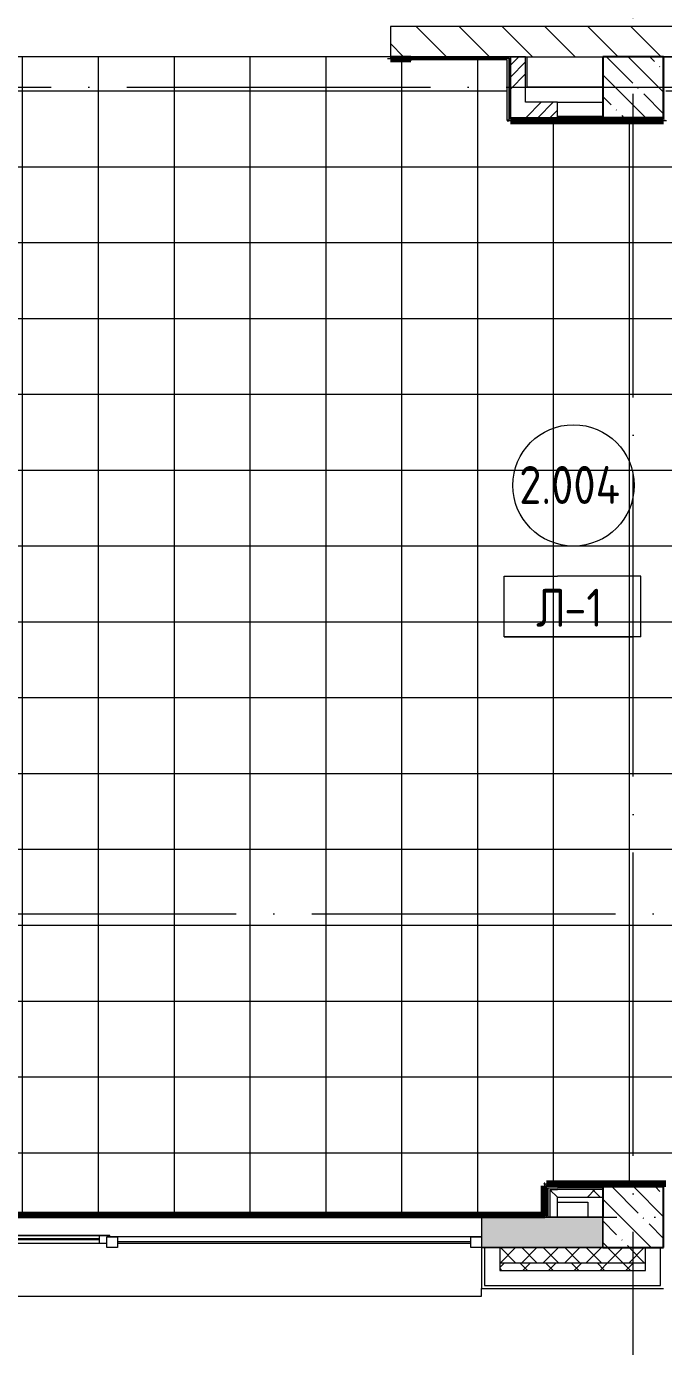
# Model space of a CAD drawing. Header units: millimetres. Extents: x 97 to 214665, y -4577 to 61202.
# Drawn here: x 94548 to 98748, y 42672 to 51375 of the extents above; entities that cross this region are included whole.
import ezdxf

# ---------------------------------------------------------------- set-up
doc = ezdxf.new("R2010")
doc.units = ezdxf.units.MM
doc.linetypes.add('ADSK_Линия сетки', pattern=[2500, 2000, -250, 0, -250])
for name, color, linetype, lineweight in [('A-AREA-____-IDEN', 2, 'Continuous', 20), ('A-FLOR-____-IDEN', 11, 'Continuous', 20), ('A-FLOR-____-OTLN', 192, 'Continuous', 9), ('A-FLOR-____-PATT', 8, 'Continuous', 9), ('A-GENM-____-MCUT', 13, 'Continuous', 9), ('A-GENM-____-OTLN', 13, 'Continuous', 9), ('A-GLAZ-____-MCUT', 151, 'Continuous', 9), ('A-GLAZ-____-OTLN', 151, 'Continuous', 9), ('A-WALL-____-MCUT', 113, 'Continuous', 9), ('A-WALL-____-PATT', 111, 'Continuous', 9), ('A-WALL-FNSH-MCUT', 113, 'Continuous', 9), ('I-WALL-____-OTLN', 2, 'Continuous', 9), ('S-COLS-____-MCUT', 52, 'Continuous', 9), ('S-COLS-____-OTLN', 52, 'Continuous', 9), ('S-GRID-____-OTLN', 1, 'Continuous', 9)]:
    doc.layers.add(name, color=color, linetype=linetype, lineweight=lineweight)
doc.styles.add('GOST Common', font='GOST_Common.ttf', dxfattribs={"width": 0.9, "height": 250})
pattern_1 = [(45, (0, 0), (-224.5064, 224.5064), []), (45, (79.38, 0), (0, 449.0128), []), (45, (-79.38, 0), (0, 449.0128), [])]
pattern_2 = [(45, (0, 0), (-141.42136, 141.42136), []), (135, (0, 0), (-141.42136, -141.42136), [])]
pattern_3 = [(135, (0, 0), (-142.5612, -142.5612), []), (135, (142.56, 0), (-142.5612, -142.5612), [252.016, -50.403, 3.353, -47.05])]

# ---------------------------------------------------------------- blocks, each defined once
blk = doc.blocks.new('Окно_СКБ_2Ст1 - Окно_СКБ_2Ст 3300_ОК2-29018968-О_АИ_ПП_4_200_Целиком')
at = {"layer": 'A-GLAZ-____-MCUT', "color": 90}
for p, q in [((-1650, -195), (-1650, -125)), ((-1650, -125), (-1580, -125)), ((-1580, -125), (-1580, -195)), ((750, -195), (750, -125)), ((750, -125), (820, -125)), ((820, -125), (820, -195)), ((1580, -155), (820, -155)), ((820, -155), (820, -195)), ((870, -205), (870, -155)), ((1530, -205), (1530, -155)), ((1580, -195), (1580, -125)), ((1580, -125), (1650, -125)), ((1580, -195), (1580, -155)), ((1650, -125), (1650, -195)), ((-1580, -195), (-1650, -195)), ((820, -195), (750, -195)), ((820, -195), (800, -195)), ((800, -195), (800, -205)), ((800, -205), (1600, -205)), ((1600, -205), (800, -205)), ((1650, -195), (1580, -195)), ((1600, -195), (1580, -195)), ((1600, -205), (1600, -195))]:
    blk.add_line(p, q, dxfattribs=at)
at = {"layer": 'A-GLAZ-____-MCUT', "color": 10, "lineweight": 5}
for p, q in [((750, -155), (-1580, -155)), ((750, -165), (-1580, -165)), ((870, -175), (1530, -175)), ((1530, -185), (870, -185))]:
    blk.add_line(p, q, dxfattribs=at)
at = {"layer": 'A-GLAZ-____-OTLN', "color": 10, "lineweight": 5}
for p, q in [((-1650, -195), (800, -195)), ((1600, -195), (1650, -195))]:
    blk.add_line(p, q, dxfattribs=at)
blk = doc.blocks.new('WNW_Отлив1 - Отлив_металлический 2-28598290-О_АИ_ПП_4_200_Целиком')
at = {"layer": 'A-GLAZ-____-OTLN', "color": 10, "lineweight": 5}
for p, q in [((1650, 320), (-1650, 320)), ((-1650, 320), (-1650, 270)), ((1650, 270), (1650, 320))]:
    blk.add_line(p, q, dxfattribs=at)
blk = doc.blocks.new('ASML_АР_Отделка Люка - ВО Отделка люков_Грунтовка 0_Шпатлевка 0_Окраска 0_0-42467640-О_АИ_ПП_4_200_Целиком')
at = {"layer": 'A-GENM-____-MCUT', "color": 130, "lineweight": 25}
for p, q in [((150, 3), (-150, 3)), ((-150, 3), (-150, 0)), ((150, 0), (150, 3)), ((-150, 0), (150, 0))]:
    blk.add_line(p, q, dxfattribs=at)
blk = doc.blocks.new('0083_СОШ675_АР_R22_rvt-1-О_АИ_ПП_4_200_Целиком')
at = {"layer": 'A-WALL-____-PATT', "lineweight": 5}
h = blk.add_hatch(dxfattribs=at)
h.set_pattern_fill('FP_8', color=10, style=0, pattern_type=2)
h.set_pattern_definition([(135, (0, 0), (-141.42136, -141.42136), [])])
h.paths.add_polyline_path([(42680, 51175), (42680, 51375), (39450, 51375), (39450, 51175), (41739, 51175)])
h.paths.add_polyline_path([(36907.2, 51175), (36950, 51175), (36950, 51375), (35950, 51375), (35950, 51175), (36424.1, 51175)])
h = blk.add_hatch(dxfattribs=at)
h.set_pattern_fill('FP_15', color=10, style=0, pattern_type=2)
h.set_pattern_definition(pattern_1)
h.paths.add_polyline_path([(40340, 50775), (40340, 51175), (40240, 51175), (40240, 50775)])
h = blk.add_hatch(dxfattribs=at)
h.set_pattern_fill('FP_15', color=10, style=0, pattern_type=2)
h.set_pattern_definition(pattern_1)
h.paths.add_polyline_path([(40550, 50775), (40550, 50875), (40340, 50875), (40340, 50775)])
h = blk.add_hatch(dxfattribs=at)
h.set_pattern_fill('FP_20', color=252, style=0, pattern_type=2)
h.set_pattern_definition(pattern_2)
h.paths.add_polyline_path([(40550, 43525), (40550, 43707), (40500, 43707), (40500, 43525)])
h = blk.add_hatch(dxfattribs=at)
h.set_pattern_fill('FP_20', color=252, style=0, pattern_type=2)
h.set_pattern_definition(pattern_2)
h.paths.add_polyline_path([(40850, 43657), (40850, 43707), (40550, 43707), (40550, 43657), (40772.6, 43657)])
h = blk.add_hatch(dxfattribs=at)
h.set_pattern_fill('FP_74', color=10, style=0, pattern_type=2)
h.set_pattern_definition([(50, (0, 0), (364.3679, -31.8783), [38.1, -419.1]), (355, (0, 0), (-70.4859, 382.1133), [30.48, -335.28]), (100.451, (30.36, -2.66), (293.885, 350.2334), [32.38, -356.18]), (46.184, (0, 101.6), (542.1585, -84.0858), [57.15, -628.65]), (96.636, (45.2, 94.6), (474.805, 494.8554), [48.57, -534.27]), (351.184, (0, 101.6), (474.8102, 494.85), [45.72, -502.92]), (21, (50.8, 76.2), (303.2285, -204.5305), [38.1, -419.1]), (326, (50.8, 76.2), (123.6039, 368.376), [30.48, -335.28]), (71.451, (76.07, 59.16), (426.8341, 163.8427), [32.38, -356.18]), (37.5, (0, 0), (6.17665, 169.11015), [16.764, -314.452, 16.764, -323.596, -336.55]), (37.5, (0, 0), (6.17665, 169.11015), [-671.576, 16.764, -319.786]), (7.5, (0, 0), (133.63888, 200.3615), [16.764, -177.292, 16.764, -306.832, -128.27]), (7.5, (0, 0), (133.63888, 200.3615), [-517.652, 16.764, -111.506]), (327.5, (-113.28, 0), (271.18182, -11.45836), [16.764, -110.236, 16.764, -379.476, -525.78]), (327.5, (-113.28, 0), (271.18182, -11.45836), [-523.24, 16.764, -509.016]), (317.5, (-164.08, 0), (296.2585, 50.85285), [16.764, -148.336, 16.764, -246.38, -373.38]), (317.5, (-164.08, 0), (296.2585, 50.85285), [-428.244, 16.764, -356.616])])
h.paths.add_polyline_path([(67170, 43325), (69050, 43325), (69050, 43525), (67050, 43525), (67050, 43325), (67070, 43325)])
h.paths.add_polyline_path([(64650, 43325), (65350, 43325), (65350, 43525), (64650, 43525)])
h.paths.add_polyline_path([(60830, 43325), (60850, 43325), (60850, 43525), (60150, 43525), (60150, 43325), (60730, 43325)])
h.paths.add_polyline_path([(62570, 43325), (63350, 43325), (63350, 43525), (62550, 43525), (62550, 43325)])
h.paths.add_polyline_path([(58070, 43325), (58850, 43325), (58850, 43525), (58050, 43525), (58050, 43325)])
h.paths.add_polyline_path([(54301.6, 43325), (54350, 43325), (54350, 43525), (53550, 43525), (53550, 43325), (53818.4, 43325)])
h.paths.add_polyline_path([(49850, 43325), (49850, 43525), (49050, 43525), (49050, 43325), (49469.8, 43325)])
h.paths.add_polyline_path([(44670, 43325), (45350, 43325), (45350, 43525), (44550, 43525), (44550, 43325), (44638.1, 43325)])
h.paths.add_polyline_path([(42850, 43325), (42850, 43525), (42150, 43525), (42150, 43325), (42830, 43325)])
h.paths.add_polyline_path([(40772.6, 43325), (40850, 43325), (40850, 43525), (40050, 43525), (40050, 43325), (40289.5, 43325)])
h.paths.add_polyline_path([(36350, 43325), (36750, 43325), (36750, 43525), (36350, 43525)])
h.paths.add_polyline_path([(35570, 43325), (35950, 43325), (35950, 43525), (35550, 43525), (35550, 43325)])
h.paths.add_polyline_path([(32075.5, 43325), (32250, 43325), (32250, 43525), (31450, 43525), (31450, 43325), (31592.3, 43325)])
h.paths.add_polyline_path([(27726.9, 43325), (27750, 43325), (27750, 43525), (26950, 43525), (26950, 43325), (27630, 43325)])
h.paths.add_polyline_path([(23250, 43325), (23250, 43525), (22450, 43525), (22450, 43325), (23230, 43325)])
h.paths.add_polyline_path([(24730, 43325), (24850, 43325), (24850, 43525), (24150, 43525), (24150, 43325), (24270, 43325)])
h.paths.add_polyline_path([(18730, 43325), (18750, 43325), (18750, 43525), (17950, 43525), (17950, 43325), (18630, 43325)])
h.paths.add_polyline_path([(13450, 43325), (14250, 43325), (14250, 43525), (13450, 43525)])
h.paths.add_polyline_path([(9730, 43325), (9750, 43325), (9750, 43525), (8950, 43525), (8950, 43325), (9630, 43325)])
h.paths.add_polyline_path([(6467.1, 43325), (6850, 43325), (6850, 43525), (6150, 43525), (6150, 43325), (6270, 43325)])
h.paths.add_polyline_path([(5017.6, 43325), (5250, 43325), (5250, 43525), (4450, 43525), (4450, 43325), (4534.4, 43325)])
h.paths.add_polyline_path([(750, 43325), (750, 43525), (200, 43525), (200, 43325), (730, 43325)])
h = blk.add_hatch(dxfattribs=at)
h.set_pattern_fill('FP_21', color=10, style=0, pattern_type=2)
h.set_pattern_definition([(45, (0, 0), (-70.71068, 70.71068), []), (135, (0, 0), (-70.71068, -70.71068), [])])
h.paths.add_polyline_path([(69150, 43225), (69150, 43325), (67170, 43325), (67170, 43225), (68796.9, 43225)])
h.paths.add_polyline_path([(64770, 43225), (65230, 43225), (65230, 43325), (64770, 43325), (64770, 43281.5)])
h.paths.add_polyline_path([(63630, 43225), (63630, 43325), (62670, 43325), (62670, 43225)])
h.paths.add_polyline_path([(60730, 43225), (60730, 43325), (60270, 43325), (60270, 43225)])
h.paths.add_polyline_path([(59130, 43225), (59130, 43325), (58170, 43325), (58170, 43225)])
h.paths.add_polyline_path([(54630, 43225), (54630, 43325), (53670, 43325), (53670, 43225)])
h.paths.add_polyline_path([(49170, 43225), (50130, 43225), (50130, 43325), (49170, 43325), (49170, 43281.5)])
h.paths.add_polyline_path([(45630, 43225), (45630, 43325), (44670, 43325), (44670, 43225)])
h.paths.add_polyline_path([(42270, 43225), (42730, 43225), (42730, 43325), (42270, 43325), (42270, 43281.5)])
h.paths.add_polyline_path([(41130, 43225), (41130, 43325), (40170, 43325), (40170, 43225), (40772.6, 43225)])
h.paths.add_polyline_path([(35670, 43225), (36630, 43225), (36630, 43325), (35670, 43325), (35670, 43281.5)])
h.paths.add_polyline_path([(32130, 43225), (32130, 43325), (31170, 43325), (31170, 43225)])
h.paths.add_polyline_path([(26670, 43225), (27630, 43225), (27630, 43325), (26670, 43325), (26670, 43281.5)])
h.paths.add_polyline_path([(24270, 43225), (24730, 43225), (24730, 43325), (24270, 43325), (24270, 43281.5)])
h.paths.add_polyline_path([(23130, 43225), (23130, 43325), (22170, 43325), (22170, 43225)])
h.paths.add_polyline_path([(17670, 43225), (18630, 43225), (18630, 43325), (17670, 43325), (17670, 43281.5)])
h.paths.add_polyline_path([(14130, 43225), (14130, 43325), (13170, 43325), (13170, 43225), (13714.8, 43225)])
h.paths.add_polyline_path([(9630, 43225), (9630, 43325), (8670, 43325), (8670, 43225)])
h.paths.add_polyline_path([(5130, 43225), (5130, 43325), (4170, 43325), (4170, 43225)])
h.paths.add_polyline_path([(6270, 43225), (6730, 43225), (6730, 43325), (6270, 43325), (6270, 43281.5)])
h.paths.add_polyline_path([(630, 43225), (630, 43325), (-300, 43325), (-300, 43225)])
h = blk.add_hatch(dxfattribs=at)
h.set_pattern_fill('FP_7', color=10, style=0, pattern_type=2)
h.set_pattern_definition([(135, (0, 0), (-84.85281, -84.85281), []), (225, (0, 0), (84.85281, -84.85281), [])])
h.paths.add_polyline_path([(69050, 43175), (69150, 43175), (69150, 43225), (67170, 43225), (67170, 43175), (68796.9, 43175)])
h.paths.add_polyline_path([(65230, 43175), (65230, 43225), (64770, 43225), (64770, 43175)])
h.paths.add_polyline_path([(63630, 43175), (63630, 43225), (62670, 43225), (62670, 43175)])
h.paths.add_polyline_path([(60730, 43175), (60730, 43225), (60270, 43225), (60270, 43175)])
h.paths.add_polyline_path([(59130, 43175), (59130, 43225), (58170, 43225), (58170, 43175)])
h.paths.add_polyline_path([(54630, 43175), (54630, 43225), (53670, 43225), (53670, 43175)])
h.paths.add_polyline_path([(50130, 43175), (50130, 43225), (49170, 43225), (49170, 43175)])
h.paths.add_polyline_path([(44670, 43175), (45630, 43175), (45630, 43225), (44670, 43225)])
h.paths.add_polyline_path([(42730, 43175), (42730, 43225), (42270, 43225), (42270, 43175)])
h.paths.add_polyline_path([(41130, 43175), (41130, 43225), (40170, 43225), (40170, 43175), (40772.6, 43175)])
h.paths.add_polyline_path([(36630, 43175), (36630, 43225), (35670, 43225), (35670, 43175)])
h.paths.add_polyline_path([(32130, 43175), (32130, 43225), (31170, 43225), (31170, 43175)])
h.paths.add_polyline_path([(26670, 43175), (27630, 43175), (27630, 43225), (26670, 43225)])
h.paths.add_polyline_path([(24270, 43175), (24730, 43175), (24730, 43225), (24270, 43225)])
h.paths.add_polyline_path([(23130, 43175), (23130, 43225), (22170, 43225), (22170, 43175)])
h.paths.add_polyline_path([(17670, 43175), (18630, 43175), (18630, 43225), (17670, 43225)])
h.paths.add_polyline_path([(13714.8, 43175), (14130, 43175), (14130, 43225), (13170, 43225), (13170, 43175)])
h.paths.add_polyline_path([(9630, 43175), (9630, 43225), (8670, 43225), (8670, 43175)])
h.paths.add_polyline_path([(6730, 43175), (6730, 43225), (6270, 43225), (6270, 43175)])
h.paths.add_polyline_path([(4170, 43175), (5130, 43175), (5130, 43225), (4170, 43225)])
h.paths.add_polyline_path([(630, 43175), (630, 43225), (-350, 43225), (-350, 43175)])
at = {"layer": 'S-COLS-____-OTLN', "lineweight": 5}
h = blk.add_hatch(dxfattribs=at)
h.set_pattern_fill('FP_31', color=256, style=0, pattern_type=2)
h.set_pattern_definition(pattern_3)
h.paths.add_polyline_path([(40850, 50775), (41250, 50775), (41250, 51175), (40850, 51175), (40850, 50778)])
h = blk.add_hatch(dxfattribs=at)
h.set_pattern_fill('FP_31', color=256, style=0, pattern_type=2)
h.set_pattern_definition(pattern_3)
h.paths.add_polyline_path([(40850, 43325), (41250, 43325), (41250, 43725), (40850, 43725), (40850, 43525)])
at = {"layer": 'A-FLOR-____-OTLN', "color": 90}
for p, q in [((40350, 50975), (40350, 51175)), ((40850, 50975), (40350, 50975)), ((40550, 43625), (40750, 43625)), ((40750, 43625), (40750, 43525))]:
    blk.add_line(p, q, dxfattribs=at)
at = {"layer": 'A-WALL-____-MCUT', "color": 50, "lineweight": 13}
for p, q in [((42680, 51375), (39450, 51375)), ((39450, 51375), (39450, 51175)), ((39450, 51175), (42680, 51175)), ((40340, 51175), (40240, 51175)), ((40240, 51175), (40240, 50775)), ((40340, 50875), (40340, 51175)), ((40550, 50875), (40340, 50875)), ((40550, 50778), (40550, 50875)), ((40240, 50775), (40340, 50775)), ((40340, 50775), (40550, 50775)), ((40500, 43707), (40500, 43525)), ((40500, 43707), (40550, 43707)), ((40850, 43707), (40550, 43707)), ((40850, 43657), (40850, 43707)), ((40550, 43525), (40550, 43657)), ((40550, 43657), (40850, 43657)), ((40850, 43525), (40050, 43525)), ((40050, 43525), (40050, 43325)), ((40500, 43525), (40550, 43525)), ((40070, 43325), (40050, 43325)), ((40050, 43325), (40070, 43325)), ((40170, 43325), (40070, 43325)), ((40070, 43325), (40170, 43325)), ((40850, 43325), (40170, 43325)), ((40170, 43325), (40850, 43325))]:
    blk.add_line(p, q, dxfattribs=at)
at = {"layer": 'A-WALL-____-MCUT', "color": 10, "lineweight": 5}
for p, q in [((40487.5, 43719.5), (40487.5, 43525)), ((40487.5, 43719.5), (40500, 43719.5)), ((40500, 43719.5), (40550, 43719.5)), ((40850, 43719.5), (40550, 43719.5)), ((40850, 43325), (40850, 43525)), ((40070, 43325), (40070, 43075)), ((40170, 43325), (40170, 43225)), ((41130, 43225), (41130, 43325)), ((41230, 43075), (41230, 43325)), ((40170, 43225), (40170, 43175)), ((40170, 43225), (41130, 43225)), ((40170, 43175), (41130, 43175)), ((41130, 43175), (41130, 43225)), ((40070, 43075), (41230, 43075))]:
    blk.add_line(p, q, dxfattribs=at)
at = {"layer": 'A-WALL-____-MCUT', "color": 90}
blk.add_line((41130, 43325), (40850, 43325), dxfattribs=at)
at = {"layer": 'A-WALL-FNSH-MCUT', "color": 90}
for p, q in [((40487.5, 43732), (40475, 43732)), ((40475, 43732), (40475, 43525)), ((40500, 43732), (40487.5, 43732)), ((40550, 43732), (40500, 43732)), ((40850, 43732), (40550, 43732)), ((40850, 43719.5), (40850, 43732)), ((40850, 43707), (40850, 43719.5)), ((40475, 43525), (40487.5, 43525)), ((40487.5, 43525), (40500, 43525)), ((40050, 43325), (40050, 43055)), ((41230, 43325), (41130, 43325)), ((41250, 43325), (41230, 43325)), ((40050, 43055), (41250, 43055))]:
    blk.add_line(p, q, dxfattribs=at)
at = {"layer": 'I-WALL-____-OTLN', "color": 90}
for p, q in [((40550, 50875), (40850, 50875)), ((36750, 43525), (40050, 43525))]:
    blk.add_line(p, q, dxfattribs=at)
at = {"layer": 'S-COLS-____-MCUT', "color": 130, "lineweight": 25}
for p, q in [((41250, 51175), (40850, 51175)), ((40850, 51175), (40850, 50778)), ((41250, 50775), (41250, 51175)), ((40850, 50775), (41250, 50775)), ((41250, 43725), (40850, 43725)), ((40850, 43725), (40850, 43525)), ((41250, 43325), (41250, 43725)), ((40850, 43325), (41250, 43325))]:
    blk.add_line(p, q, dxfattribs=at)
at = {"layer": 'S-COLS-____-OTLN', "color": 90}
blk.add_line((40850, 43525), (40850, 43325), dxfattribs=at)
at = {"layer": 'A-GENM-____-OTLN', "color": 90, "lineweight": 9, "rotation": 180}
blk.add_blockref('ASML_АР_Отделка Люка - ВО Отделка люков_Грунтовка 0_Шпатлевка 0_Окраска 0_0-42467640-О_АИ_ПП_4_200_Целиком', (40700, 50778), dxfattribs=at)
at = {"layer": 'A-GLAZ-____-OTLN', "color": 90, "lineweight": 9, "rotation": 180}
for name, p in [('Окно_СКБ_2Ст1 - Окно_СКБ_2Ст 3300_ОК2-29018968-О_АИ_ПП_4_200_Целиком', (38400, 43200)), ('WNW_Отлив1 - Отлив_металлический 2-28598290-О_АИ_ПП_4_200_Целиком', (38400, 43325))]:
    blk.add_blockref(name, p, dxfattribs=at)
blk = doc.blocks.new('BSC_Колонна _Прямоугольная - ПР-1_Профиль торцевой для плитки-V109-О_АИ_ПП_4_200_Целиком')
at = {"layer": 'S-COLS-____-MCUT'}
for p, q in [((0, 5), (-5, 5)), ((-5, 5), (-5, -5)), ((-5, -5), (0, -5))]:
    blk.add_line(p, q, dxfattribs=at)
blk = doc.blocks.new('BSC_Колонна _Прямоугольная - ПР-1_Профиль торцевой для плитки-V110-О_АИ_ПП_4_200_Целиком')
at = {"layer": 'S-COLS-____-MCUT'}
for p, q in [((-5, 0), (-5, -5)), ((-5, -5), (5, -5)), ((5, -5), (5, 0))]:
    blk.add_line(p, q, dxfattribs=at)
blk = doc.blocks.new('ADSK_Марка_Перекрытие - Типоразмер_ADSK_Марка-158127-О_АИ_ПП_4_200_Целиком')
at = {"layer": 'A-FLOR-____-IDEN'}
for p, q in [((-4.5, 4), (-1, 4)), ((-4.5, 0), (-4.5, 4)), ((4.5, 4), (-1, 4)), ((4.5, 0), (4.5, 4)), ((4.5, 0), (-4.5, 0)), ((-4.5, 0), (4, 0))]:
    blk.add_line(p, q, dxfattribs=at)
blk = doc.blocks.new('ADSK_Марка_Помещение_ОдноЗначение - Номер-159740-О_АИ_ПП_4_200_Целиком')
at = {"layer": 'A-AREA-____-IDEN'}
blk.add_circle((0, 0), 4, dxfattribs=at)

msp = doc.modelspace()

# ---------------------------------------------------------------- hatches: boundary and pattern name
at = {"layer": 'A-FLOR-____-PATT'}
h = msp.add_hatch(dxfattribs=at)
h.set_pattern_fill('FP_206', color=256, style=0, pattern_type=2)
h.set_pattern_definition([(270, (92023.1, 47450), (500, 3e-14), []), (0, (92023.1, 47450), (0, 500), [])])
h.paths.add_polyline_path([(97548.08994, 43525), (97548.114412, 43525.000586), (97304.40806, 43525)])
h.paths.add_polyline_path([(102048.101811, 43525), (102048.114412, 43525.000586), (100348.114764, 43525.000586)])
h.paths.add_polyline_path([(94257.114764, 43540.000586), (97960.656671, 43540.000586), (97960.656671, 43732.034954), (97965.656671, 43732.03554), (97965.656671, 43742.03554), (97975.656671, 43742.03554), (97975.656671, 43747.03554), (98763.114412, 43747.03554), (98763.114412, 43540.000586), (102258.114412, 43540.000586), (102258.114412, 43732.03554), (102263.114412, 43732.03554), (102263.114412, 43742.03554), (102273.114412, 43742.03554), (102273.745582, 43747.03554), (102633.114412, 43747.03554), (102633.114412, 50850), (100178.114412, 50850), (100178.114412, 50855), (100168.114412, 50855), (100168.114412, 50865), (100163.114412, 50864.999414), (100163.114412, 51160), (98763.114412, 51160), (98763.114412, 50766), (98758.114412, 50766), (98758.114412, 50756), (98748.114412, 50756), (98748.114412, 50751), (97738.09249, 50751), (97738.09249, 50756), (97728.09249, 50754.942391), (97728.09249, 50752.5), (97718.09249, 50752.5), (97718.09249, 51155), (97083.114412, 51155), (97083.114412, 51160), (96948.114412, 51160), (96948.114412, 51174.999414), (94448.114412, 51174.999414), (94448.114412, 51160), (93863.114412, 51160), (93863.114412, 50775), (93858.114412, 50774.999998), (93858.114412, 50765), (93848.114412, 50765), (93847.68888, 50760), (93663.114412, 50760), (93663.114412, 43747), (94223.114412, 43747), (94223.114412, 43742), (94233.114412, 43742), (94233.114412, 43732), (94238.114412, 43732), (94238.114412, 43540.000586), (94248.114412, 43540.000586)])
h.paths.add_polyline_path([(93658.114412, 43725), (93848.09249, 43725), (93848.09249, 43731.999414), (93648.114412, 43732), (93648.114412, 43725)])
h.paths.add_polyline_path([(98748.114412, 43725), (98748.114412, 43732.034954), (98348.09249, 43732.03554), (98348.114412, 43725)])
h.paths.add_polyline_path([(94148.114412, 43731.999414), (94148.112067, 43732), (93922.171817, 43731.999414)])
h.paths.add_polyline_path([(102648.09249, 43735.034954), (102648.114412, 43735.034954), (102648.09249, 43742.03554)])
h.paths.add_polyline_path([(98748.114412, 50766), (98748.114412, 50774.999414), (97738.09249, 50774.999414), (97738.392499, 50766), (98747.125114, 50766)])
at = {"layer": 'A-WALL-____-PATT'}
h = msp.add_hatch(color=7, dxfattribs=at)
h.paths.add_polyline_path([(97088.114412, 51165), (97728.09249, 51165), (97728.09249, 51175), (96948.114412, 51175), (96948.114412, 51165), (97083.114412, 51165)])
h.paths.add_polyline_path([(93922.171817, 51165), (94448.114412, 51165), (94448.114412, 51175), (93858.114412, 51175), (93858.114412, 51165)])
for points in [[(97738.09249, 50756), (97738.09249, 51175), (97728.09249, 51175), (97728.09249, 50756)], [(98748.114412, 50756), (98758.114412, 50756), (98758.114412, 51175), (98748.114412, 51175), (98748.114412, 50766)], [(97738.09249, 50756), (98748.114412, 50756), (98748.114412, 50766), (97738.09249, 50766)], [(97975.656671, 43535.000586), (97975.656671, 43742.03554), (97965.656671, 43742.03554), (97965.656671, 43535.000586)], [(97975.656671, 43732.03554), (98748.114412, 43732.03554), (98748.114412, 43742.03554), (97975.656671, 43742.03554)]]:
    msp.add_hatch(color=7, dxfattribs=at).paths.add_polyline_path(points)
h = msp.add_hatch(color=7, dxfattribs=at)
h.paths.add_polyline_path([(97787.584666, 43525.000586), (97975.656671, 43525.000586), (97975.656671, 43535.000586), (97548.114412, 43535.000586), (97548.114412, 43525.000586)])
h.paths.add_polyline_path([(94223.114412, 43525.000586), (94248.114412, 43525.000586), (94248.114412, 43535.000586), (94223.114412, 43535.000586)])

# ---------------------------------------------------------------- linework, layer by layer
at = {"layer": 'A-FLOR-____-OTLN'}
msp.add_line((96948.114412, 51174.999414), (94448.114412, 51174.999414), dxfattribs=at)
at = {"layer": 'A-WALL-____-MCUT', "color": 7}
for p, q in [((97738.09249, 51175), (96948.114412, 51175)), ((96948.114412, 51175), (96948.114412, 51165)), ((97738.09249, 50766), (97738.09249, 51175)), ((98748.114412, 51175), (98748.114412, 50766)), ((100178.114412, 51175), (98748.114412, 51175)), ((96948.114412, 51165), (97083.114412, 51165)), ((97728.09249, 50756), (98758.114412, 50756)), ((98748.114412, 50766), (97738.09249, 50766)), ((98748.114412, 43742.03554), (97965.656671, 43742.03554)), ((97965.656671, 43742.03554), (97965.656671, 43535.000586)), ((97975.656671, 43732.03554), (98758.114412, 43732.03554)), ((97975.656671, 43525.000586), (97975.656671, 43732.03554)), ((97965.656671, 43535.000586), (97548.114412, 43535.000586)), ((97548.114412, 43535.000586), (97548.114412, 43525.000586)), ((97548.114412, 43525.000586), (97975.656671, 43525.000586))]:
    msp.add_line(p, q, dxfattribs=at)
at = {"layer": 'I-WALL-____-OTLN', "color": 5, "lineweight": 90}
for p, q in [((96948.114412, 51165), (96948.114412, 51160)), ((97083.114412, 51160), (96948.114412, 51160)), ((97738.09249, 50756), (97738.09249, 50751)), ((98748.114412, 50751), (97738.09249, 50751)), ((98748.114412, 50751), (98748.114412, 50756)), ((97960.656671, 43534.880838), (97960.656671, 43732.03554)), ((97965.656671, 43732.03554), (97960.656671, 43732.03554)), ((97975.656671, 43747.03554), (98763.114412, 43747.03554)), ((97975.656671, 43747.03554), (97975.656671, 43742.03554)), ((94233.114412, 43540.000586), (97965.656671, 43540.000586))]:
    msp.add_line(p, q, dxfattribs=at)
at = {"layer": 'I-WALL-____-OTLN'}
for p, q in [((97088.114412, 51165), (97728.09249, 51165)), ((97088.114412, 51165), (97088.114412, 51155)), ((97718.09249, 51155), (97088.114412, 51155)), ((97718.09249, 50757.5), (97718.09249, 51155)), ((97728.09249, 51165), (97728.09249, 50757.5)), ((97728.09249, 50757.5), (97718.09249, 50757.5)), ((94248.114412, 43535.000586), (97548.114412, 43535.000586)), ((97548.114412, 43525.000586), (94248.114412, 43525.000586))]:
    msp.add_line(p, q, dxfattribs=at)
at = {"layer": 'S-GRID-____-OTLN', "linetype": 'ADSK_Линия сетки'}
for p, q in [((98548.114412, -3572.657751), (98548.114412, 60644.999414)), ((55209.102261, 50975.000586), (212576.668489, 50975.000586)), ((53928.563196, 45525.000586), (213846.668489, 45525.000586)), ((53939.102261, 43525.000586), (213846.668489, 43525.000586))]:
    msp.add_line(p, q, dxfattribs=at)

# ---------------------------------------------------------------- block references
at = {"color": 250, "lineweight": 5}
msp.add_blockref('0083_СОШ675_АР_R22_rvt-1-О_АИ_ПП_4_200_Целиком', (57498.114412, 0), dxfattribs=at)
at = {"layer": 'A-AREA-____-IDEN', "xscale": 99.99999999999993, "yscale": 99.99999999999993, "zscale": 99.99999999999993}
msp.add_blockref('ADSK_Марка_Помещение_ОдноЗначение - Номер-159740-О_АИ_ПП_4_200_Целиком', (98154.469828, 48349.424148), dxfattribs=at)
at = {"layer": 'A-FLOR-____-IDEN', "xscale": 99.99999999999993, "yscale": 99.99999999999993, "zscale": 99.99999999999993}
msp.add_blockref('ADSK_Марка_Перекрытие - Типоразмер_ADSK_Марка-158127-О_АИ_ПП_4_200_Целиком', (98148.114412, 47349.999707), dxfattribs=at)
at = {"layer": 'S-COLS-____-OTLN'}
for name, p in [('BSC_Колонна _Прямоугольная - ПР-1_Профиль торцевой для плитки-V109-О_АИ_ПП_4_200_Целиком', (97088.114412, 51160)), ('BSC_Колонна _Прямоугольная - ПР-1_Профиль торцевой для плитки-V110-О_АИ_ПП_4_200_Целиком', (97723.09249, 50757.5))]:
    msp.add_blockref(name, p, dxfattribs=at)

# ---------------------------------------------------------------- texts
at = {"layer": 'A-AREA-____-IDEN', "lineweight": 9, "insert": (97796.26257, 48477.14922), "char_height": 250, "width": 880.252875, "attachment_point": 1, "style": 'GOST Common'}
msp.add_mtext('2.004', dxfattribs=at)
at = {"layer": 'A-FLOR-____-IDEN', "lineweight": 9, "char_height": 250, "attachment_point": 1, "style": 'GOST Common'}
for s, insert, width in [('\\fGOST Common|b0|i0|c204|p34|;\\W.9;Л', (97908.433566, 47667.837281), 223.6708125), ('-1', (98092.980441, 47667.837281), 331.898625)]:
    msp.add_mtext(s, dxfattribs=dict(at, insert=insert, width=width))

doc.saveas('drawing.dxf')
